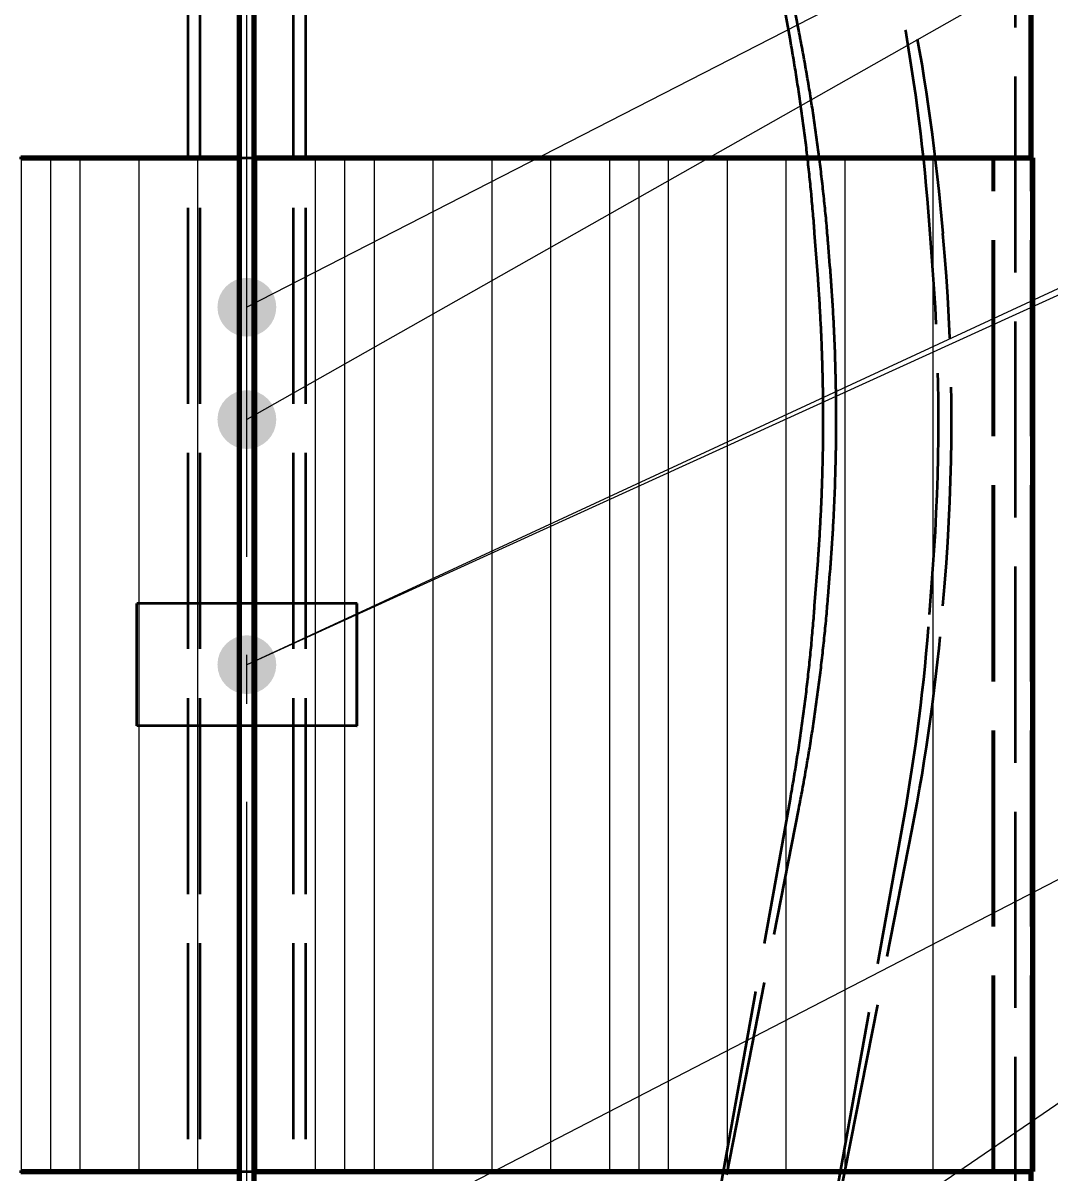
# Model space of a CAD drawing. Header units: millimetres. Extents: x 0 to 2382, y 0 to 420.
# Drawn here: x 158.43 to 179.38, y 243.63 to 267.09 of the extents above; entities that cross this region are included whole.
import ezdxf

# ---------------------------------------------------------------- set-up
doc = ezdxf.new("R2010")
doc.units = ezdxf.units.MM
doc.linetypes.add('IRAM-E-TRAZOS', pattern=[5, 4, -1])
doc.linetypes.add('IRAM-F-TRAZO-PUNTO', pattern=[20, 15, -2, 1, -2])
for name, color, linetype, lineweight in [('01-VISIBLE', 7, 'CONTINUOUS', 70), ('02-OCULTA', 4, 'IRAM-E-TRAZOS', 35), ('03-EJE', 1, 'IRAM-F-TRAZO-PUNTO', 18), ('04-COTA', 3, 'CONTINUOUS', 18), ('05-RAYADO', 8, 'CONTINUOUS', 18), ('08-FINA', 5, 'CONTINUOUS', 18)]:
    doc.layers.add(name, color=color, linetype=linetype, lineweight=lineweight)
doc.styles.add('ISO3098', font='isocpeur.ttf')
doc.dimstyles.new('FLAMA-IRAM', dxfattribs={"dimtxt": 3.5, "dimasz": 3.5, "dimexe": 2, "dimexo": 1.5, "dimgap": 1, "dimtad": 1, "dimdec": 1, "dimtxsty": 'ISO3098', "dimblk": 'IRAM_FLECHA', "dimblk1": 'IRAM_FLECHA', "dimblk2": 'IRAM_FLECHA', "dimcen": 2.5, "dimclrd": 256, "dimclre": 256, "dimclrt": 256, "dimazin": 3, "dimtfac": 1, "dimtmove": 0, "dimatfit": 3, "dimlwd": 18, "dimlwe": 18})

# ---------------------------------------------------------------- blocks, each defined once
blk = doc.blocks.new('IRAM_FLECHA')
blk.add_solid([(0, 0), (-1, 0.125), (-1, -0.125)])

msp = doc.modelspace()

# ---------------------------------------------------------------- hatches: boundary and pattern name
at = {"layer": '05-RAYADO'}
h = msp.add_hatch(dxfattribs=at)
h.set_pattern_fill('ANSI31', scale=0.94488, angle=45)
h.paths.add_polyline_path([(178.217, 243.66), (178.217, 264.34), (147.783, 264.34), (147.783, 243.66)])
h = msp.add_hatch(dxfattribs=at)
h.set_pattern_fill('ANSI31', scale=0.377953, angle=45)
h.paths.add_polyline_path([(175.944, 243.66), (175.944, 264.34), (150.056, 264.34), (150.056, 243.66)])
at = {"layer": '08-FINA'}
h = msp.add_hatch(color=7, dxfattribs=at)
h.dxf.hatch_style = 1
edge = h.paths.add_edge_path()
edge.add_arc((163, 261.293), 0.6, 0, 360)
h = msp.add_hatch(color=7, dxfattribs=at)
h.dxf.hatch_style = 1
edge = h.paths.add_edge_path()
edge.add_arc((163, 259), 0.6, 0, 360)
h = msp.add_hatch(color=7, dxfattribs=at)
h.dxf.hatch_style = 1
edge = h.paths.add_edge_path()
edge.add_arc((163, 254), 0.6, 0, 360)
h = msp.add_hatch(color=7, dxfattribs=at)
h.dxf.hatch_style = 1
edge = h.paths.add_edge_path()
edge.add_arc((163, 254), 0.6, 0, 360)

# ---------------------------------------------------------------- linework, layer by layer
at = {"layer": '01-VISIBLE'}
for p, q in [((179, 264.34), (179, 291)), ((162.85, 232.587), (162.85, 290.9)), ((163.15, 232.587), (163.15, 290.9)), ((179.03, 243.66), (179.03, 264.34)), ((179, 232.587), (179, 243.66))]:
    msp.add_line(p, q, dxfattribs=at)
for points in [[(158.392, 264.34), (158.442, 264.34), (158.492, 264.34), (158.542, 264.34), (158.592, 264.34), (158.642, 264.34), (158.692, 264.34), (158.742, 264.34), (158.792, 264.34), (158.842, 264.34), (158.893, 264.34), (158.943, 264.34), (158.993, 264.34), (159.043, 264.34), (159.093, 264.34), (159.143, 264.34), (159.193, 264.34), (159.243, 264.34), (159.293, 264.34), (159.343, 264.34), (159.393, 264.34), (159.444, 264.34), (159.494, 264.34), (159.544, 264.34), (159.594, 264.34), (159.644, 264.34), (159.694, 264.34), (159.744, 264.34), (159.794, 264.34), (159.844, 264.34), (159.894, 264.34), (159.945, 264.34), (159.995, 264.34), (160.045, 264.34), (160.095, 264.34), (160.145, 264.34), (160.195, 264.34), (160.245, 264.34), (160.295, 264.34), (160.345, 264.34), (160.395, 264.34), (160.445, 264.34), (160.496, 264.34), (160.546, 264.34), (160.596, 264.34), (160.646, 264.34), (160.696, 264.34), (160.746, 264.34), (160.796, 264.34), (160.846, 264.34), (160.896, 264.34), (160.946, 264.34), (160.996, 264.34), (161.047, 264.34), (161.097, 264.34), (161.147, 264.34), (161.197, 264.34), (161.247, 264.34), (161.297, 264.34), (161.347, 264.34), (161.397, 264.34), (161.447, 264.34), (161.497, 264.34), (161.548, 264.34), (161.598, 264.34), (161.648, 264.34), (161.698, 264.34), (161.748, 264.34), (161.798, 264.34), (161.848, 264.34), (161.898, 264.34), (161.948, 264.34), (161.998, 264.34), (162.048, 264.34), (162.099, 264.34), (162.149, 264.34), (162.199, 264.34), (162.249, 264.34), (162.299, 264.34), (162.349, 264.34), (162.399, 264.34), (162.449, 264.34), (162.499, 264.34), (162.549, 264.34), (162.6, 264.34), (162.65, 264.34), (162.7, 264.34), (162.75, 264.34), (162.8, 264.34), (162.85, 264.34)], [(163.15, 264.34), (163.2, 264.34), (163.25, 264.34), (163.3, 264.34), (163.35, 264.34), (163.4, 264.34), (163.451, 264.34), (163.501, 264.34), (163.551, 264.34), (163.601, 264.34), (163.651, 264.34), (163.701, 264.34), (163.751, 264.34), (163.801, 264.34), (163.851, 264.34), (163.901, 264.34), (163.952, 264.34), (164.002, 264.34), (164.052, 264.34), (164.102, 264.34), (164.152, 264.34), (164.202, 264.34), (164.252, 264.34), (164.302, 264.34), (164.352, 264.34), (164.402, 264.34), (164.452, 264.34), (164.503, 264.34), (164.553, 264.34), (164.603, 264.34), (164.653, 264.34), (164.703, 264.34), (164.753, 264.34), (164.803, 264.34), (164.853, 264.34), (164.903, 264.34), (164.953, 264.34), (165.004, 264.34), (165.054, 264.34), (165.104, 264.34), (165.154, 264.34), (165.204, 264.34), (165.254, 264.34), (165.304, 264.34), (165.354, 264.34), (165.404, 264.34), (165.454, 264.34), (165.504, 264.34), (165.555, 264.34), (165.605, 264.34), (165.655, 264.34), (165.705, 264.34), (165.755, 264.34), (165.805, 264.34), (165.855, 264.34), (165.905, 264.34), (165.955, 264.34), (166.005, 264.34), (166.055, 264.34), (166.106, 264.34), (166.156, 264.34), (166.206, 264.34), (166.256, 264.34), (166.306, 264.34), (166.356, 264.34), (166.406, 264.34), (166.456, 264.34), (166.506, 264.34), (166.556, 264.34), (166.607, 264.34), (166.657, 264.34), (166.707, 264.34), (166.757, 264.34), (166.807, 264.34), (166.857, 264.34), (166.907, 264.34), (166.957, 264.34), (167.007, 264.34), (167.057, 264.34), (167.107, 264.34), (167.158, 264.34), (167.208, 264.34), (167.258, 264.34), (167.308, 264.34), (167.358, 264.34), (167.408, 264.34), (167.458, 264.34), (167.508, 264.34), (167.558, 264.34), (167.608, 264.34), (167.659, 264.34), (167.709, 264.34), (167.759, 264.34), (167.809, 264.34), (167.859, 264.34), (167.909, 264.34), (167.959, 264.34), (168.009, 264.34), (168.059, 264.34), (168.109, 264.34), (168.159, 264.34), (168.21, 264.34), (168.26, 264.34), (168.31, 264.34), (168.36, 264.34), (168.41, 264.34), (168.46, 264.34), (168.51, 264.34), (168.56, 264.34), (168.61, 264.34), (168.66, 264.34), (168.711, 264.34), (168.761, 264.34), (168.811, 264.34), (168.861, 264.34), (168.911, 264.34), (168.961, 264.34), (169.011, 264.34), (169.061, 264.34), (169.111, 264.34), (169.161, 264.34), (169.211, 264.34), (169.262, 264.34), (169.312, 264.34), (169.362, 264.34), (169.412, 264.34), (169.462, 264.34), (169.512, 264.34), (169.562, 264.34), (169.612, 264.34), (169.662, 264.34), (169.712, 264.34), (169.762, 264.34), (169.813, 264.34), (169.863, 264.34), (169.913, 264.34), (169.963, 264.34), (170.013, 264.34), (170.063, 264.34), (170.113, 264.34), (170.163, 264.34), (170.213, 264.34), (170.263, 264.34), (170.314, 264.34), (170.364, 264.34), (170.414, 264.34), (170.464, 264.34), (170.514, 264.34), (170.564, 264.34), (170.614, 264.34), (170.664, 264.34), (170.714, 264.34), (170.764, 264.34), (170.814, 264.34), (170.865, 264.34), (170.915, 264.34), (170.965, 264.34), (171.015, 264.34), (171.065, 264.34), (171.115, 264.34), (171.165, 264.34), (171.215, 264.34), (171.265, 264.34), (171.315, 264.34), (171.366, 264.34), (171.416, 264.34), (171.466, 264.34), (171.516, 264.34), (171.566, 264.34), (171.616, 264.34), (171.666, 264.34), (171.716, 264.34), (171.766, 264.34), (171.816, 264.34), (171.866, 264.34), (171.917, 264.34), (171.967, 264.34), (172.017, 264.34), (172.067, 264.34), (172.117, 264.34), (172.167, 264.34), (172.217, 264.34), (172.267, 264.34), (172.317, 264.34), (172.367, 264.34), (172.418, 264.34), (172.468, 264.34), (172.518, 264.34), (172.568, 264.34), (172.618, 264.34), (172.668, 264.34), (172.718, 264.34), (172.768, 264.34), (172.818, 264.34), (172.868, 264.34), (172.918, 264.34), (172.969, 264.34), (173.019, 264.34), (173.069, 264.34), (173.119, 264.34), (173.169, 264.34), (173.219, 264.34), (173.269, 264.34), (173.319, 264.34), (173.369, 264.34), (173.419, 264.34), (173.469, 264.34), (173.52, 264.34), (173.57, 264.34), (173.62, 264.34), (173.67, 264.34), (173.72, 264.34), (173.77, 264.34), (173.82, 264.34), (173.87, 264.34), (173.92, 264.34), (173.97, 264.34), (174.021, 264.34), (174.071, 264.34), (174.121, 264.34), (174.171, 264.34), (174.221, 264.34), (174.271, 264.34), (174.321, 264.34), (174.371, 264.34), (174.421, 264.34), (174.471, 264.34), (174.521, 264.34), (174.572, 264.34), (174.622, 264.34), (174.672, 264.34), (174.722, 264.34), (174.772, 264.34), (174.822, 264.34), (174.872, 264.34), (174.922, 264.34), (174.972, 264.34), (175.022, 264.34), (175.073, 264.34), (175.123, 264.34), (175.173, 264.34), (175.223, 264.34), (175.273, 264.34), (175.323, 264.34), (175.373, 264.34), (175.423, 264.34), (175.473, 264.34), (175.523, 264.34), (175.573, 264.34), (175.624, 264.34), (175.674, 264.34), (175.724, 264.34), (175.774, 264.34), (175.824, 264.34), (175.874, 264.34), (175.924, 264.34), (175.974, 264.34), (176.024, 264.34), (176.074, 264.34), (176.125, 264.34), (176.175, 264.34), (176.225, 264.34), (176.275, 264.34), (176.325, 264.34), (176.375, 264.34), (176.425, 264.34), (176.475, 264.34), (176.525, 264.34), (176.575, 264.34), (176.625, 264.34), (176.676, 264.34), (176.726, 264.34), (176.776, 264.34), (176.826, 264.34), (176.876, 264.34), (176.926, 264.34), (176.976, 264.34), (177.026, 264.34), (177.076, 264.34), (177.126, 264.34), (177.176, 264.34), (177.227, 264.34), (177.277, 264.34), (177.327, 264.34), (177.377, 264.34), (177.427, 264.34), (177.477, 264.34), (177.527, 264.34), (177.577, 264.34), (177.627, 264.34), (177.677, 264.34), (177.728, 264.34), (177.778, 264.34), (177.828, 264.34), (177.878, 264.34), (177.928, 264.34), (177.978, 264.34), (178.028, 264.34), (178.078, 264.34), (178.128, 264.34), (178.178, 264.34), (178.228, 264.34), (178.279, 264.34), (178.329, 264.34), (178.379, 264.34), (178.429, 264.34), (178.479, 264.34), (178.529, 264.34), (178.579, 264.34), (178.629, 264.34), (178.679, 264.34), (178.729, 264.34), (178.78, 264.34), (178.83, 264.34), (178.88, 264.34), (178.93, 264.34), (178.98, 264.34), (179.03, 264.34)], [(158.392, 243.66), (158.442, 243.66), (158.492, 243.66), (158.542, 243.66), (158.592, 243.66), (158.642, 243.66), (158.692, 243.66), (158.742, 243.66), (158.792, 243.66), (158.842, 243.66), (158.893, 243.66), (158.943, 243.66), (158.993, 243.66), (159.043, 243.66), (159.093, 243.66), (159.143, 243.66), (159.193, 243.66), (159.243, 243.66), (159.293, 243.66), (159.343, 243.66), (159.393, 243.66), (159.444, 243.66), (159.494, 243.66), (159.544, 243.66), (159.594, 243.66), (159.644, 243.66), (159.694, 243.66), (159.744, 243.66), (159.794, 243.66), (159.844, 243.66), (159.894, 243.66), (159.945, 243.66), (159.995, 243.66), (160.045, 243.66), (160.095, 243.66), (160.145, 243.66), (160.195, 243.66), (160.245, 243.66), (160.295, 243.66), (160.345, 243.66), (160.395, 243.66), (160.445, 243.66), (160.496, 243.66), (160.546, 243.66), (160.596, 243.66), (160.646, 243.66), (160.696, 243.66), (160.746, 243.66), (160.796, 243.66), (160.846, 243.66), (160.896, 243.66), (160.946, 243.66), (160.996, 243.66), (161.047, 243.66), (161.097, 243.66), (161.147, 243.66), (161.197, 243.66), (161.247, 243.66), (161.297, 243.66), (161.347, 243.66), (161.397, 243.66), (161.447, 243.66), (161.497, 243.66), (161.548, 243.66), (161.598, 243.66), (161.648, 243.66), (161.698, 243.66), (161.748, 243.66), (161.798, 243.66), (161.848, 243.66), (161.898, 243.66), (161.948, 243.66), (161.998, 243.66), (162.048, 243.66), (162.099, 243.66), (162.149, 243.66), (162.199, 243.66), (162.249, 243.66), (162.299, 243.66), (162.349, 243.66), (162.399, 243.66), (162.449, 243.66), (162.499, 243.66), (162.549, 243.66), (162.6, 243.66), (162.65, 243.66), (162.7, 243.66), (162.75, 243.66), (162.8, 243.66), (162.85, 243.66)], [(163.15, 243.66), (163.2, 243.66), (163.25, 243.66), (163.3, 243.66), (163.35, 243.66), (163.4, 243.66), (163.451, 243.66), (163.501, 243.66), (163.551, 243.66), (163.601, 243.66), (163.651, 243.66), (163.701, 243.66), (163.751, 243.66), (163.801, 243.66), (163.851, 243.66), (163.901, 243.66), (163.952, 243.66), (164.002, 243.66), (164.052, 243.66), (164.102, 243.66), (164.152, 243.66), (164.202, 243.66), (164.252, 243.66), (164.302, 243.66), (164.352, 243.66), (164.402, 243.66), (164.452, 243.66), (164.503, 243.66), (164.553, 243.66), (164.603, 243.66), (164.653, 243.66), (164.703, 243.66), (164.753, 243.66), (164.803, 243.66), (164.853, 243.66), (164.903, 243.66), (164.953, 243.66), (165.004, 243.66), (165.054, 243.66), (165.104, 243.66), (165.154, 243.66), (165.204, 243.66), (165.254, 243.66), (165.304, 243.66), (165.354, 243.66), (165.404, 243.66), (165.454, 243.66), (165.504, 243.66), (165.555, 243.66), (165.605, 243.66), (165.655, 243.66), (165.705, 243.66), (165.755, 243.66), (165.805, 243.66), (165.855, 243.66), (165.905, 243.66), (165.955, 243.66), (166.005, 243.66), (166.055, 243.66), (166.106, 243.66), (166.156, 243.66), (166.206, 243.66), (166.256, 243.66), (166.306, 243.66), (166.356, 243.66), (166.406, 243.66), (166.456, 243.66), (166.506, 243.66), (166.556, 243.66), (166.607, 243.66), (166.657, 243.66), (166.707, 243.66), (166.757, 243.66), (166.807, 243.66), (166.857, 243.66), (166.907, 243.66), (166.957, 243.66), (167.007, 243.66), (167.057, 243.66), (167.107, 243.66), (167.158, 243.66), (167.208, 243.66), (167.258, 243.66), (167.308, 243.66), (167.358, 243.66), (167.408, 243.66), (167.458, 243.66), (167.508, 243.66), (167.558, 243.66), (167.608, 243.66), (167.659, 243.66), (167.709, 243.66), (167.759, 243.66), (167.809, 243.66), (167.859, 243.66), (167.909, 243.66), (167.959, 243.66), (168.009, 243.66), (168.059, 243.66), (168.109, 243.66), (168.159, 243.66), (168.21, 243.66), (168.26, 243.66), (168.31, 243.66), (168.36, 243.66), (168.41, 243.66), (168.46, 243.66), (168.51, 243.66), (168.56, 243.66), (168.61, 243.66), (168.66, 243.66), (168.711, 243.66), (168.761, 243.66), (168.811, 243.66), (168.861, 243.66), (168.911, 243.66), (168.961, 243.66), (169.011, 243.66), (169.061, 243.66), (169.111, 243.66), (169.161, 243.66), (169.211, 243.66), (169.262, 243.66), (169.312, 243.66), (169.362, 243.66), (169.412, 243.66), (169.462, 243.66), (169.512, 243.66), (169.562, 243.66), (169.612, 243.66), (169.662, 243.66), (169.712, 243.66), (169.762, 243.66), (169.813, 243.66), (169.863, 243.66), (169.913, 243.66), (169.963, 243.66), (170.013, 243.66), (170.063, 243.66), (170.113, 243.66), (170.163, 243.66), (170.213, 243.66), (170.263, 243.66), (170.314, 243.66), (170.364, 243.66), (170.414, 243.66), (170.464, 243.66), (170.514, 243.66), (170.564, 243.66), (170.614, 243.66), (170.664, 243.66), (170.714, 243.66), (170.764, 243.66), (170.814, 243.66), (170.865, 243.66), (170.915, 243.66), (170.965, 243.66), (171.015, 243.66), (171.065, 243.66), (171.115, 243.66), (171.165, 243.66), (171.215, 243.66), (171.265, 243.66), (171.315, 243.66), (171.366, 243.66), (171.416, 243.66), (171.466, 243.66), (171.516, 243.66), (171.566, 243.66), (171.616, 243.66), (171.666, 243.66), (171.716, 243.66), (171.766, 243.66), (171.816, 243.66), (171.866, 243.66), (171.917, 243.66), (171.967, 243.66), (172.017, 243.66), (172.067, 243.66), (172.117, 243.66), (172.167, 243.66), (172.217, 243.66), (172.267, 243.66), (172.317, 243.66), (172.367, 243.66), (172.418, 243.66), (172.468, 243.66), (172.518, 243.66), (172.568, 243.66), (172.618, 243.66), (172.668, 243.66), (172.718, 243.66), (172.768, 243.66), (172.818, 243.66), (172.868, 243.66), (172.918, 243.66), (172.969, 243.66), (173.019, 243.66), (173.069, 243.66), (173.119, 243.66), (173.169, 243.66), (173.219, 243.66), (173.269, 243.66), (173.319, 243.66), (173.369, 243.66), (173.419, 243.66), (173.469, 243.66), (173.52, 243.66), (173.57, 243.66), (173.62, 243.66), (173.67, 243.66), (173.72, 243.66), (173.77, 243.66), (173.82, 243.66), (173.87, 243.66), (173.92, 243.66), (173.97, 243.66), (174.021, 243.66), (174.071, 243.66), (174.121, 243.66), (174.171, 243.66), (174.221, 243.66), (174.271, 243.66), (174.321, 243.66), (174.371, 243.66), (174.421, 243.66), (174.471, 243.66), (174.521, 243.66), (174.572, 243.66), (174.622, 243.66), (174.672, 243.66), (174.722, 243.66), (174.772, 243.66), (174.822, 243.66), (174.872, 243.66), (174.922, 243.66), (174.972, 243.66), (175.022, 243.66), (175.073, 243.66), (175.123, 243.66), (175.173, 243.66), (175.223, 243.66), (175.273, 243.66), (175.323, 243.66), (175.373, 243.66), (175.423, 243.66), (175.473, 243.66), (175.523, 243.66), (175.573, 243.66), (175.624, 243.66), (175.674, 243.66), (175.724, 243.66), (175.774, 243.66), (175.824, 243.66), (175.874, 243.66), (175.924, 243.66), (175.974, 243.66), (176.024, 243.66), (176.074, 243.66), (176.125, 243.66), (176.175, 243.66), (176.225, 243.66), (176.275, 243.66), (176.325, 243.66), (176.375, 243.66), (176.425, 243.66), (176.475, 243.66), (176.525, 243.66), (176.575, 243.66), (176.625, 243.66), (176.676, 243.66), (176.726, 243.66), (176.776, 243.66), (176.826, 243.66), (176.876, 243.66), (176.926, 243.66), (176.976, 243.66), (177.026, 243.66), (177.076, 243.66), (177.126, 243.66), (177.176, 243.66), (177.227, 243.66), (177.277, 243.66), (177.327, 243.66), (177.377, 243.66), (177.427, 243.66), (177.477, 243.66), (177.527, 243.66), (177.577, 243.66), (177.627, 243.66), (177.677, 243.66), (177.728, 243.66), (177.778, 243.66), (177.828, 243.66), (177.878, 243.66), (177.928, 243.66), (177.978, 243.66), (178.028, 243.66), (178.078, 243.66), (178.128, 243.66), (178.178, 243.66), (178.228, 243.66), (178.279, 243.66), (178.329, 243.66), (178.379, 243.66), (178.429, 243.66), (178.479, 243.66), (178.529, 243.66), (178.579, 243.66), (178.629, 243.66), (178.679, 243.66), (178.729, 243.66), (178.78, 243.66), (178.83, 243.66), (178.88, 243.66), (178.93, 243.66), (178.98, 243.66), (179.03, 243.66)]]:
    msp.add_lwpolyline(points, dxfattribs=at)
at = {"layer": '02-OCULTA'}
for p, q in [((161.8, 219.32), (161.8, 303.267)), ((162.05, 219.32), (162.05, 303.267)), ((163.95, 219.32), (163.95, 303.267)), ((164.2, 219.32), (164.2, 303.267)), ((178.68, 227), (178.68, 291)), ((162.85, 227.1), (162.85, 290.9)), ((163.15, 227.1), (163.15, 290.9)), ((174.079, 266.777), (172.675, 274.608)), ((174.079, 266.777), (172.675, 274.608)), ((174.257, 266.938), (172.791, 274.409)), ((178.217, 264.34), (178.245, 264.34)), ((178.217, 243.66), (178.217, 264.34)), ((178.245, 243.66), (178.245, 264.34)), ((179, 243.66), (179, 264.34)), ((179, 243.66), (179, 264.34)), ((174.65, 261.875), (174.581, 262.802)), ((174.65, 261.875), (174.581, 262.802)), ((176.994, 262.049), (176.925, 262.976)), ((176.994, 262.049), (176.925, 262.976)), ((177.236, 262.337), (177.199, 262.796)), ((174.894, 262.147), (174.857, 262.605)), ((174.581, 255.198), (174.65, 256.125)), ((174.581, 255.198), (174.65, 256.125)), ((174.857, 255.395), (174.894, 255.853)), ((176.925, 255.024), (176.994, 255.951)), ((176.925, 255.024), (176.994, 255.951)), ((177.199, 255.204), (177.236, 255.663)), ((160.753, 252.75), (160.753, 255.25)), ((160.757, 255.25), (160.753, 255.25)), ((160.757, 252.75), (160.757, 255.25)), ((165.243, 255.25), (165.247, 255.25)), ((165.243, 252.75), (165.243, 255.25)), ((165.247, 252.75), (165.247, 255.25)), ((160.757, 252.75), (160.753, 252.75)), ((165.243, 252.75), (165.247, 252.75)), ((172.675, 243.392), (174.079, 251.223)), ((172.675, 243.392), (174.079, 251.223)), ((172.791, 243.591), (174.257, 251.062)), ((174.988, 242.977), (176.392, 250.808)), ((174.988, 242.977), (176.392, 250.808)), ((175.097, 243.138), (176.563, 250.609)), ((178.217, 243.66), (178.245, 243.66))]:
    msp.add_line(p, q, dxfattribs=at)
for points in [[(174.581, 262.802), (174.577, 262.852), (174.574, 262.902), (174.57, 262.952), (174.566, 263.002), (174.562, 263.052), (174.558, 263.101), (174.554, 263.151), (174.549, 263.201), (174.545, 263.251), (174.541, 263.301), (174.536, 263.351), (174.532, 263.401), (174.527, 263.451), (174.523, 263.501), (174.518, 263.551), (174.514, 263.601), (174.509, 263.651), (174.504, 263.7), (174.499, 263.75), (174.494, 263.8), (174.489, 263.85), (174.484, 263.9), (174.479, 263.95), (174.474, 264), (174.468, 264.049), (174.463, 264.099), (174.457, 264.149), (174.452, 264.199), (174.446, 264.249), (174.441, 264.298), (174.435, 264.348), (174.429, 264.398), (174.424, 264.448), (174.418, 264.498), (174.412, 264.547), (174.406, 264.597), (174.4, 264.647), (174.394, 264.697), (174.387, 264.746), (174.381, 264.796), (174.375, 264.846), (174.369, 264.895), (174.362, 264.945), (174.356, 264.995), (174.349, 265.044), (174.342, 265.094), (174.336, 265.144), (174.329, 265.193), (174.322, 265.243), (174.315, 265.293), (174.308, 265.342), (174.301, 265.392), (174.294, 265.442), (174.287, 265.491), (174.28, 265.541), (174.272, 265.59), (174.265, 265.64), (174.258, 265.689), (174.25, 265.739), (174.243, 265.789), (174.235, 265.838), (174.227, 265.888), (174.22, 265.937), (174.212, 265.987), (174.204, 266.036), (174.196, 266.086), (174.188, 266.135), (174.18, 266.185), (174.172, 266.234), (174.164, 266.283), (174.156, 266.333), (174.147, 266.382), (174.139, 266.432), (174.131, 266.481), (174.122, 266.53), (174.113, 266.58), (174.105, 266.629), (174.096, 266.679), (174.087, 266.728), (174.079, 266.777)], [(174.581, 262.802), (174.577, 262.852), (174.574, 262.902), (174.57, 262.952), (174.566, 263.002), (174.562, 263.052), (174.558, 263.101), (174.554, 263.151), (174.549, 263.201), (174.545, 263.251), (174.541, 263.301), (174.536, 263.351), (174.532, 263.401), (174.527, 263.451), (174.523, 263.501), (174.518, 263.551), (174.514, 263.601), (174.509, 263.651), (174.504, 263.7), (174.499, 263.75), (174.494, 263.8), (174.489, 263.85), (174.484, 263.9), (174.479, 263.95), (174.474, 264), (174.468, 264.049), (174.463, 264.099), (174.457, 264.149), (174.452, 264.199), (174.446, 264.249), (174.441, 264.298), (174.435, 264.348), (174.429, 264.398), (174.424, 264.448), (174.418, 264.498), (174.412, 264.547), (174.406, 264.597), (174.4, 264.647), (174.394, 264.697), (174.387, 264.746), (174.381, 264.796), (174.375, 264.846), (174.369, 264.895), (174.362, 264.945), (174.356, 264.995), (174.349, 265.044), (174.342, 265.094), (174.336, 265.144), (174.329, 265.193), (174.322, 265.243), (174.315, 265.293), (174.308, 265.342), (174.301, 265.392), (174.294, 265.442), (174.287, 265.491), (174.28, 265.541), (174.272, 265.59), (174.265, 265.64), (174.258, 265.689), (174.25, 265.739), (174.243, 265.789), (174.235, 265.838), (174.227, 265.888), (174.22, 265.937), (174.212, 265.987), (174.204, 266.036), (174.196, 266.086), (174.188, 266.135), (174.18, 266.185), (174.172, 266.234), (174.164, 266.283), (174.156, 266.333), (174.147, 266.382), (174.139, 266.432), (174.131, 266.481), (174.122, 266.53), (174.113, 266.58), (174.105, 266.629), (174.096, 266.679), (174.087, 266.728), (174.079, 266.777)], [(174.857, 262.605), (174.853, 262.656), (174.849, 262.706), (174.844, 262.756), (174.84, 262.806), (174.836, 262.856), (174.831, 262.906), (174.827, 262.956), (174.822, 263.006), (174.818, 263.056), (174.813, 263.107), (174.808, 263.157), (174.803, 263.207), (174.798, 263.257), (174.793, 263.307), (174.788, 263.357), (174.783, 263.407), (174.778, 263.457), (174.773, 263.507), (174.768, 263.557), (174.762, 263.607), (174.757, 263.657), (174.751, 263.707), (174.746, 263.757), (174.74, 263.807), (174.735, 263.857), (174.729, 263.907), (174.723, 263.957), (174.717, 264.007), (174.711, 264.057), (174.705, 264.107), (174.699, 264.157), (174.693, 264.207), (174.687, 264.257), (174.681, 264.306), (174.674, 264.356), (174.668, 264.406), (174.662, 264.456), (174.655, 264.506), (174.649, 264.556), (174.642, 264.606), (174.635, 264.656), (174.628, 264.705), (174.622, 264.755), (174.615, 264.805), (174.608, 264.855), (174.601, 264.905), (174.594, 264.955), (174.586, 265.004), (174.579, 265.054), (174.572, 265.104), (174.565, 265.154), (174.557, 265.203), (174.55, 265.253), (174.542, 265.303), (174.535, 265.353), (174.527, 265.402), (174.519, 265.452), (174.511, 265.502), (174.504, 265.551), (174.496, 265.601), (174.488, 265.651), (174.48, 265.7), (174.471, 265.75), (174.463, 265.8), (174.455, 265.849), (174.447, 265.899), (174.438, 265.949), (174.43, 265.998), (174.421, 266.048), (174.413, 266.097), (174.404, 266.147), (174.396, 266.196), (174.387, 266.246), (174.378, 266.295), (174.369, 266.345), (174.36, 266.394), (174.351, 266.444), (174.342, 266.493), (174.333, 266.543), (174.324, 266.592), (174.314, 266.642), (174.305, 266.691), (174.296, 266.741), (174.286, 266.79), (174.277, 266.839), (174.267, 266.889), (174.257, 266.938)], [(158.36, 264.34), (158.44, 264.34), (158.52, 264.34), (158.6, 264.34), (158.68, 264.34), (158.76, 264.34), (158.84, 264.34), (158.92, 264.34), (159, 264.34), (159.08, 264.34), (159.16, 264.34), (159.24, 264.34), (159.32, 264.34), (159.4, 264.34), (159.48, 264.34), (159.56, 264.34), (159.64, 264.34), (159.72, 264.34), (159.8, 264.34), (159.88, 264.34), (159.96, 264.34), (160.04, 264.34), (160.12, 264.34), (160.2, 264.34), (160.28, 264.34), (160.36, 264.34), (160.44, 264.34), (160.52, 264.34), (160.6, 264.34), (160.68, 264.34), (160.76, 264.34), (160.84, 264.34), (160.92, 264.34), (161, 264.34), (161.08, 264.34), (161.16, 264.34), (161.24, 264.34), (161.32, 264.34), (161.4, 264.34), (161.48, 264.34), (161.56, 264.34), (161.64, 264.34), (161.72, 264.34), (161.8, 264.34), (161.88, 264.34), (161.96, 264.34), (162.04, 264.34), (162.12, 264.34), (162.2, 264.34), (162.28, 264.34), (162.36, 264.34), (162.44, 264.34), (162.52, 264.34), (162.6, 264.34), (162.68, 264.34), (162.76, 264.34), (162.84, 264.34), (162.92, 264.34), (163, 264.34), (163.08, 264.34), (163.16, 264.34), (163.24, 264.34), (163.32, 264.34), (163.4, 264.34), (163.48, 264.34), (163.56, 264.34), (163.64, 264.34), (163.72, 264.34), (163.8, 264.34), (163.88, 264.34), (163.96, 264.34), (164.04, 264.34), (164.12, 264.34), (164.2, 264.34), (164.28, 264.34), (164.36, 264.34), (164.44, 264.34), (164.52, 264.34), (164.6, 264.34), (164.68, 264.34), (164.76, 264.34), (164.84, 264.34), (164.92, 264.34), (165, 264.34), (165.08, 264.34), (165.16, 264.34), (165.24, 264.34), (165.32, 264.34), (165.4, 264.34), (165.48, 264.34), (165.56, 264.34), (165.64, 264.34), (165.72, 264.34), (165.8, 264.34), (165.88, 264.34), (165.96, 264.34), (166.04, 264.34), (166.12, 264.34), (166.2, 264.34), (166.28, 264.34), (166.36, 264.34), (166.44, 264.34), (166.52, 264.34), (166.6, 264.34), (166.68, 264.34), (166.76, 264.34), (166.84, 264.34), (166.92, 264.34), (167, 264.34), (167.08, 264.34), (167.16, 264.34), (167.24, 264.34), (167.32, 264.34), (167.4, 264.34), (167.48, 264.34), (167.56, 264.34), (167.64, 264.34), (167.72, 264.34), (167.8, 264.34), (167.88, 264.34), (167.96, 264.34), (168.04, 264.34), (168.12, 264.34), (168.2, 264.34), (168.28, 264.34), (168.36, 264.34), (168.44, 264.34), (168.52, 264.34), (168.6, 264.34), (168.68, 264.34), (168.76, 264.34), (168.84, 264.34), (168.92, 264.34), (169, 264.34), (169.08, 264.34), (169.16, 264.34), (169.24, 264.34), (169.32, 264.34), (169.4, 264.34), (169.48, 264.34), (169.56, 264.34), (169.64, 264.34), (169.72, 264.34), (169.8, 264.34), (169.88, 264.34), (169.96, 264.34), (170.04, 264.34), (170.12, 264.34), (170.2, 264.34), (170.28, 264.34), (170.36, 264.34), (170.44, 264.34), (170.52, 264.34), (170.6, 264.34), (170.68, 264.34), (170.76, 264.34), (170.84, 264.34), (170.92, 264.34), (171, 264.34), (171.08, 264.34), (171.16, 264.34), (171.24, 264.34), (171.32, 264.34), (171.4, 264.34), (171.48, 264.34), (171.56, 264.34), (171.64, 264.34), (171.72, 264.34), (171.8, 264.34), (171.88, 264.34), (171.96, 264.34), (172.04, 264.34), (172.12, 264.34), (172.2, 264.34), (172.28, 264.34), (172.36, 264.34), (172.44, 264.34), (172.52, 264.34), (172.6, 264.34), (172.68, 264.34), (172.76, 264.34), (172.84, 264.34), (172.92, 264.34), (173, 264.34), (173.08, 264.34), (173.16, 264.34), (173.24, 264.34), (173.32, 264.34), (173.4, 264.34), (173.48, 264.34), (173.56, 264.34), (173.64, 264.34), (173.72, 264.34), (173.8, 264.34), (173.88, 264.34), (173.96, 264.34), (174.04, 264.34), (174.12, 264.34), (174.2, 264.34), (174.28, 264.34), (174.36, 264.34), (174.44, 264.34), (174.52, 264.34), (174.6, 264.34), (174.68, 264.34), (174.76, 264.34), (174.84, 264.34), (174.92, 264.34), (175, 264.34), (175.08, 264.34), (175.16, 264.34), (175.24, 264.34), (175.32, 264.34), (175.4, 264.34), (175.48, 264.34), (175.56, 264.34), (175.64, 264.34), (175.72, 264.34), (175.8, 264.34), (175.88, 264.34), (175.96, 264.34), (176.04, 264.34), (176.12, 264.34), (176.2, 264.34), (176.28, 264.34), (176.36, 264.34), (176.44, 264.34), (176.52, 264.34), (176.6, 264.34), (176.68, 264.34), (176.76, 264.34), (176.84, 264.34), (176.92, 264.34), (177, 264.34), (177.08, 264.34), (177.16, 264.34), (177.24, 264.34), (177.32, 264.34), (177.4, 264.34), (177.48, 264.34), (177.56, 264.34), (177.64, 264.34), (177.72, 264.34), (177.8, 264.34), (177.88, 264.34), (177.96, 264.34), (178.04, 264.34), (178.12, 264.34), (178.2, 264.34), (178.28, 264.34), (178.36, 264.34), (178.44, 264.34), (178.52, 264.34), (178.6, 264.34), (178.68, 264.34), (178.76, 264.34), (178.84, 264.34), (178.92, 264.34), (179, 264.34)], [(162.85, 264.34), (162.9, 264.34), (162.95, 264.34), (163, 264.34), (163.05, 264.34), (163.1, 264.34), (163.15, 264.34)], [(179, 264.34), (178.948, 264.34), (178.896, 264.34), (178.843, 264.34), (178.791, 264.34), (178.739, 264.34), (178.687, 264.34), (178.635, 264.34), (178.582, 264.34), (178.53, 264.34), (178.478, 264.34), (178.426, 264.34), (178.374, 264.34), (178.321, 264.34), (178.269, 264.34), (178.217, 264.34)], [(179.03, 264.34), (178.978, 264.34), (178.925, 264.34), (178.873, 264.34), (178.821, 264.34), (178.768, 264.34), (178.716, 264.34), (178.664, 264.34), (178.612, 264.34), (178.559, 264.34), (178.507, 264.34), (178.455, 264.34), (178.402, 264.34), (178.35, 264.34), (178.298, 264.34), (178.245, 264.34)], [(174.894, 255.853), (174.898, 255.903), (174.902, 255.953), (174.906, 256.003), (174.91, 256.053), (174.914, 256.102), (174.917, 256.152), (174.921, 256.202), (174.925, 256.252), (174.928, 256.302), (174.931, 256.352), (174.935, 256.402), (174.938, 256.452), (174.941, 256.501), (174.945, 256.551), (174.948, 256.601), (174.951, 256.651), (174.954, 256.701), (174.957, 256.751), (174.96, 256.801), (174.962, 256.851), (174.965, 256.901), (174.968, 256.951), (174.97, 257.001), (174.973, 257.051), (174.975, 257.101), (174.978, 257.151), (174.98, 257.2), (174.982, 257.25), (174.985, 257.3), (174.987, 257.35), (174.989, 257.4), (174.991, 257.45), (174.993, 257.5), (174.995, 257.55), (174.997, 257.6), (174.998, 257.65), (175, 257.7), (175.002, 257.75), (175.003, 257.8), (175.005, 257.85), (175.006, 257.9), (175.008, 257.95), (175.009, 258), (175.01, 258.05), (175.011, 258.1), (175.013, 258.15), (175.014, 258.2), (175.015, 258.25), (175.016, 258.3), (175.016, 258.35), (175.017, 258.4), (175.018, 258.45), (175.019, 258.5), (175.019, 258.55), (175.02, 258.6), (175.02, 258.65), (175.021, 258.7), (175.021, 258.75), (175.021, 258.8), (175.022, 258.85), (175.022, 258.9), (175.022, 258.95), (175.022, 259), (175.022, 259.05), (175.022, 259.1), (175.022, 259.15), (175.021, 259.2), (175.021, 259.25), (175.021, 259.3), (175.02, 259.35), (175.02, 259.4), (175.019, 259.45), (175.019, 259.5), (175.018, 259.55), (175.017, 259.6), (175.016, 259.65), (175.016, 259.7), (175.015, 259.75), (175.014, 259.8), (175.013, 259.85), (175.011, 259.9), (175.01, 259.95), (175.009, 260), (175.008, 260.05), (175.006, 260.1), (175.005, 260.15), (175.003, 260.2), (175.002, 260.25), (175, 260.3), (174.998, 260.35), (174.997, 260.4), (174.995, 260.45), (174.993, 260.5), (174.991, 260.55), (174.989, 260.6), (174.987, 260.65), (174.985, 260.7), (174.982, 260.75), (174.98, 260.8), (174.978, 260.849), (174.975, 260.899), (174.973, 260.949), (174.97, 260.999), (174.968, 261.049), (174.965, 261.099), (174.962, 261.149), (174.96, 261.199), (174.957, 261.249), (174.954, 261.299), (174.951, 261.349), (174.948, 261.399), (174.945, 261.449), (174.941, 261.499), (174.938, 261.548), (174.935, 261.598), (174.931, 261.648), (174.928, 261.698), (174.925, 261.748), (174.921, 261.798), (174.917, 261.848), (174.914, 261.898), (174.91, 261.947), (174.906, 261.997), (174.902, 262.047), (174.898, 262.097), (174.894, 262.147)], [(174.65, 256.125), (174.654, 256.175), (174.657, 256.225), (174.661, 256.275), (174.664, 256.325), (174.668, 256.375), (174.671, 256.425), (174.674, 256.475), (174.678, 256.525), (174.681, 256.575), (174.684, 256.624), (174.687, 256.674), (174.69, 256.724), (174.693, 256.774), (174.696, 256.824), (174.698, 256.874), (174.701, 256.924), (174.704, 256.974), (174.706, 257.024), (174.709, 257.074), (174.711, 257.124), (174.714, 257.174), (174.716, 257.224), (174.718, 257.274), (174.72, 257.324), (174.722, 257.374), (174.725, 257.424), (174.727, 257.474), (174.728, 257.524), (174.73, 257.574), (174.732, 257.624), (174.734, 257.674), (174.736, 257.724), (174.737, 257.774), (174.739, 257.824), (174.74, 257.874), (174.742, 257.924), (174.743, 257.974), (174.744, 258.024), (174.746, 258.074), (174.747, 258.124), (174.748, 258.174), (174.749, 258.224), (174.75, 258.274), (174.751, 258.324), (174.752, 258.375), (174.752, 258.425), (174.753, 258.475), (174.754, 258.525), (174.754, 258.575), (174.755, 258.625), (174.755, 258.675), (174.756, 258.725), (174.756, 258.775), (174.756, 258.825), (174.756, 258.875), (174.756, 258.925), (174.757, 258.975), (174.757, 259.025), (174.756, 259.075), (174.756, 259.125), (174.756, 259.175), (174.756, 259.225), (174.756, 259.275), (174.755, 259.325), (174.755, 259.375), (174.754, 259.425), (174.754, 259.475), (174.753, 259.525), (174.752, 259.575), (174.752, 259.625), (174.751, 259.676), (174.75, 259.726), (174.749, 259.776), (174.748, 259.826), (174.747, 259.876), (174.746, 259.926), (174.744, 259.976), (174.743, 260.026), (174.742, 260.076), (174.74, 260.126), (174.739, 260.176), (174.737, 260.226), (174.736, 260.276), (174.734, 260.326), (174.732, 260.376), (174.73, 260.426), (174.728, 260.476), (174.727, 260.526), (174.725, 260.576), (174.722, 260.626), (174.72, 260.676), (174.718, 260.726), (174.716, 260.776), (174.714, 260.826), (174.711, 260.876), (174.709, 260.926), (174.706, 260.976), (174.704, 261.026), (174.701, 261.076), (174.698, 261.126), (174.696, 261.176), (174.693, 261.226), (174.69, 261.276), (174.687, 261.326), (174.684, 261.376), (174.681, 261.425), (174.678, 261.475), (174.674, 261.525), (174.671, 261.575), (174.668, 261.625), (174.664, 261.675), (174.661, 261.725), (174.657, 261.775), (174.654, 261.825), (174.65, 261.875)], [(174.65, 256.125), (174.654, 256.175), (174.657, 256.225), (174.661, 256.275), (174.664, 256.325), (174.668, 256.375), (174.671, 256.425), (174.674, 256.475), (174.678, 256.525), (174.681, 256.575), (174.684, 256.624), (174.687, 256.674), (174.69, 256.724), (174.693, 256.774), (174.696, 256.824), (174.698, 256.874), (174.701, 256.924), (174.704, 256.974), (174.706, 257.024), (174.709, 257.074), (174.711, 257.124), (174.714, 257.174), (174.716, 257.224), (174.718, 257.274), (174.72, 257.324), (174.722, 257.374), (174.725, 257.424), (174.727, 257.474), (174.728, 257.524), (174.73, 257.574), (174.732, 257.624), (174.734, 257.674), (174.736, 257.724), (174.737, 257.774), (174.739, 257.824), (174.74, 257.874), (174.742, 257.924), (174.743, 257.974), (174.744, 258.024), (174.746, 258.074), (174.747, 258.124), (174.748, 258.174), (174.749, 258.224), (174.75, 258.274), (174.751, 258.324), (174.752, 258.375), (174.752, 258.425), (174.753, 258.475), (174.754, 258.525), (174.754, 258.575), (174.755, 258.625), (174.755, 258.675), (174.756, 258.725), (174.756, 258.775), (174.756, 258.825), (174.756, 258.875), (174.756, 258.925), (174.757, 258.975), (174.757, 259.025), (174.756, 259.075), (174.756, 259.125), (174.756, 259.175), (174.756, 259.225), (174.756, 259.275), (174.755, 259.325), (174.755, 259.375), (174.754, 259.425), (174.754, 259.475), (174.753, 259.525), (174.752, 259.575), (174.752, 259.625), (174.751, 259.676), (174.75, 259.726), (174.749, 259.776), (174.748, 259.826), (174.747, 259.876), (174.746, 259.926), (174.744, 259.976), (174.743, 260.026), (174.742, 260.076), (174.74, 260.126), (174.739, 260.176), (174.737, 260.226), (174.736, 260.276), (174.734, 260.326), (174.732, 260.376), (174.73, 260.426), (174.728, 260.476), (174.727, 260.526), (174.725, 260.576), (174.722, 260.626), (174.72, 260.676), (174.718, 260.726), (174.716, 260.776), (174.714, 260.826), (174.711, 260.876), (174.709, 260.926), (174.706, 260.976), (174.704, 261.026), (174.701, 261.076), (174.698, 261.126), (174.696, 261.176), (174.693, 261.226), (174.69, 261.276), (174.687, 261.326), (174.684, 261.376), (174.681, 261.425), (174.678, 261.475), (174.674, 261.525), (174.671, 261.575), (174.668, 261.625), (174.664, 261.675), (174.661, 261.725), (174.657, 261.775), (174.654, 261.825), (174.65, 261.875)], [(174.257, 251.062), (174.267, 251.111), (174.277, 251.161), (174.286, 251.21), (174.296, 251.259), (174.305, 251.309), (174.314, 251.358), (174.324, 251.408), (174.333, 251.457), (174.342, 251.507), (174.351, 251.556), (174.36, 251.606), (174.369, 251.655), (174.378, 251.705), (174.387, 251.754), (174.396, 251.804), (174.404, 251.853), (174.413, 251.903), (174.421, 251.952), (174.43, 252.002), (174.438, 252.051), (174.447, 252.101), (174.455, 252.151), (174.463, 252.2), (174.471, 252.25), (174.48, 252.3), (174.488, 252.349), (174.496, 252.399), (174.504, 252.449), (174.511, 252.498), (174.519, 252.548), (174.527, 252.598), (174.535, 252.647), (174.542, 252.697), (174.55, 252.747), (174.557, 252.797), (174.565, 252.846), (174.572, 252.896), (174.579, 252.946), (174.586, 252.996), (174.594, 253.045), (174.601, 253.095), (174.608, 253.145), (174.615, 253.195), (174.622, 253.245), (174.628, 253.295), (174.635, 253.344), (174.642, 253.394), (174.649, 253.444), (174.655, 253.494), (174.662, 253.544), (174.668, 253.594), (174.674, 253.644), (174.681, 253.694), (174.687, 253.743), (174.693, 253.793), (174.699, 253.843), (174.705, 253.893), (174.711, 253.943), (174.717, 253.993), (174.723, 254.043), (174.729, 254.093), (174.735, 254.143), (174.74, 254.193), (174.746, 254.243), (174.751, 254.293), (174.757, 254.343), (174.762, 254.393), (174.768, 254.443), (174.773, 254.493), (174.778, 254.543), (174.783, 254.593), (174.788, 254.643), (174.793, 254.693), (174.798, 254.743), (174.803, 254.793), (174.808, 254.843), (174.813, 254.893), (174.818, 254.944), (174.822, 254.994), (174.827, 255.044), (174.831, 255.094), (174.836, 255.144), (174.84, 255.194), (174.844, 255.244), (174.849, 255.294), (174.853, 255.344), (174.857, 255.395)], [(165.247, 255.25), (165.196, 255.25), (165.146, 255.25), (165.095, 255.25), (165.045, 255.25), (164.994, 255.25), (164.944, 255.25), (164.893, 255.25), (164.843, 255.25), (164.792, 255.25), (164.742, 255.25), (164.691, 255.25), (164.641, 255.25), (164.59, 255.25), (164.54, 255.25), (164.489, 255.25), (164.439, 255.25), (164.388, 255.25), (164.338, 255.25), (164.287, 255.25), (164.237, 255.25), (164.187, 255.25), (164.136, 255.25), (164.086, 255.25), (164.035, 255.25), (163.985, 255.25), (163.934, 255.25), (163.884, 255.25), (163.833, 255.25), (163.783, 255.25), (163.732, 255.25), (163.682, 255.25), (163.631, 255.25), (163.581, 255.25), (163.53, 255.25), (163.48, 255.25), (163.429, 255.25), (163.379, 255.25), (163.328, 255.25), (163.278, 255.25), (163.227, 255.25), (163.177, 255.25), (163.126, 255.25), (163.076, 255.25), (163.025, 255.25), (162.975, 255.25), (162.924, 255.25), (162.874, 255.25), (162.823, 255.25), (162.773, 255.25), (162.722, 255.25), (162.672, 255.25), (162.621, 255.25), (162.571, 255.25), (162.52, 255.25), (162.47, 255.25), (162.419, 255.25), (162.369, 255.25), (162.318, 255.25), (162.268, 255.25), (162.217, 255.25), (162.167, 255.25), (162.116, 255.25), (162.066, 255.25), (162.015, 255.25), (161.965, 255.25), (161.914, 255.25), (161.864, 255.25), (161.813, 255.25), (161.763, 255.25), (161.713, 255.25), (161.662, 255.25), (161.612, 255.25), (161.561, 255.25), (161.511, 255.25), (161.46, 255.25), (161.41, 255.25), (161.359, 255.25), (161.309, 255.25), (161.258, 255.25), (161.208, 255.25), (161.157, 255.25), (161.107, 255.25), (161.056, 255.25), (161.006, 255.25), (160.955, 255.25), (160.905, 255.25), (160.854, 255.25), (160.804, 255.25), (160.753, 255.25)], [(165.243, 255.25), (165.192, 255.25), (165.142, 255.25), (165.091, 255.25), (165.041, 255.25), (164.991, 255.25), (164.94, 255.25), (164.89, 255.25), (164.839, 255.25), (164.789, 255.25), (164.739, 255.25), (164.688, 255.25), (164.638, 255.25), (164.587, 255.25), (164.537, 255.25), (164.487, 255.25), (164.436, 255.25), (164.386, 255.25), (164.335, 255.25), (164.285, 255.25), (164.235, 255.25), (164.184, 255.25), (164.134, 255.25), (164.083, 255.25), (164.033, 255.25), (163.983, 255.25), (163.932, 255.25), (163.882, 255.25), (163.832, 255.25), (163.781, 255.25), (163.731, 255.25), (163.68, 255.25), (163.63, 255.25), (163.58, 255.25), (163.529, 255.25), (163.479, 255.25), (163.428, 255.25), (163.378, 255.25), (163.328, 255.25), (163.277, 255.25), (163.227, 255.25), (163.176, 255.25), (163.126, 255.25), (163.076, 255.25), (163.025, 255.25), (162.975, 255.25), (162.924, 255.25), (162.874, 255.25), (162.824, 255.25), (162.773, 255.25), (162.723, 255.25), (162.672, 255.25), (162.622, 255.25), (162.572, 255.25), (162.521, 255.25), (162.471, 255.25), (162.42, 255.25), (162.37, 255.25), (162.32, 255.25), (162.269, 255.25), (162.219, 255.25), (162.168, 255.25), (162.118, 255.25), (162.068, 255.25), (162.017, 255.25), (161.967, 255.25), (161.917, 255.25), (161.866, 255.25), (161.816, 255.25), (161.765, 255.25), (161.715, 255.25), (161.665, 255.25), (161.614, 255.25), (161.564, 255.25), (161.513, 255.25), (161.463, 255.25), (161.413, 255.25), (161.362, 255.25), (161.312, 255.25), (161.261, 255.25), (161.211, 255.25), (161.161, 255.25), (161.11, 255.25), (161.06, 255.25), (161.009, 255.25), (160.959, 255.25), (160.909, 255.25), (160.858, 255.25), (160.808, 255.25), (160.757, 255.25)], [(174.079, 251.223), (174.087, 251.272), (174.096, 251.321), (174.105, 251.371), (174.113, 251.42), (174.122, 251.47), (174.131, 251.519), (174.139, 251.568), (174.147, 251.618), (174.156, 251.667), (174.164, 251.717), (174.172, 251.766), (174.18, 251.815), (174.188, 251.865), (174.196, 251.914), (174.204, 251.964), (174.212, 252.013), (174.22, 252.063), (174.227, 252.112), (174.235, 252.162), (174.243, 252.211), (174.25, 252.261), (174.258, 252.311), (174.265, 252.36), (174.272, 252.41), (174.28, 252.459), (174.287, 252.509), (174.294, 252.558), (174.301, 252.608), (174.308, 252.658), (174.315, 252.707), (174.322, 252.757), (174.329, 252.807), (174.336, 252.856), (174.342, 252.906), (174.349, 252.956), (174.356, 253.005), (174.362, 253.055), (174.369, 253.105), (174.375, 253.154), (174.381, 253.204), (174.387, 253.254), (174.394, 253.303), (174.4, 253.353), (174.406, 253.403), (174.412, 253.453), (174.418, 253.502), (174.424, 253.552), (174.429, 253.602), (174.435, 253.652), (174.441, 253.702), (174.446, 253.751), (174.452, 253.801), (174.457, 253.851), (174.463, 253.901), (174.468, 253.951), (174.474, 254), (174.479, 254.05), (174.484, 254.1), (174.489, 254.15), (174.494, 254.2), (174.499, 254.25), (174.504, 254.3), (174.509, 254.349), (174.514, 254.399), (174.518, 254.449), (174.523, 254.499), (174.527, 254.549), (174.532, 254.599), (174.536, 254.649), (174.541, 254.699), (174.545, 254.749), (174.549, 254.799), (174.554, 254.849), (174.558, 254.899), (174.562, 254.948), (174.566, 254.998), (174.57, 255.048), (174.574, 255.098), (174.577, 255.148), (174.581, 255.198)], [(174.079, 251.223), (174.087, 251.272), (174.096, 251.321), (174.105, 251.371), (174.113, 251.42), (174.122, 251.47), (174.131, 251.519), (174.139, 251.568), (174.147, 251.618), (174.156, 251.667), (174.164, 251.717), (174.172, 251.766), (174.18, 251.815), (174.188, 251.865), (174.196, 251.914), (174.204, 251.964), (174.212, 252.013), (174.22, 252.063), (174.227, 252.112), (174.235, 252.162), (174.243, 252.211), (174.25, 252.261), (174.258, 252.311), (174.265, 252.36), (174.272, 252.41), (174.28, 252.459), (174.287, 252.509), (174.294, 252.558), (174.301, 252.608), (174.308, 252.658), (174.315, 252.707), (174.322, 252.757), (174.329, 252.807), (174.336, 252.856), (174.342, 252.906), (174.349, 252.956), (174.356, 253.005), (174.362, 253.055), (174.369, 253.105), (174.375, 253.154), (174.381, 253.204), (174.387, 253.254), (174.394, 253.303), (174.4, 253.353), (174.406, 253.403), (174.412, 253.453), (174.418, 253.502), (174.424, 253.552), (174.429, 253.602), (174.435, 253.652), (174.441, 253.702), (174.446, 253.751), (174.452, 253.801), (174.457, 253.851), (174.463, 253.901), (174.468, 253.951), (174.474, 254), (174.479, 254.05), (174.484, 254.1), (174.489, 254.15), (174.494, 254.2), (174.499, 254.25), (174.504, 254.3), (174.509, 254.349), (174.514, 254.399), (174.518, 254.449), (174.523, 254.499), (174.527, 254.549), (174.532, 254.599), (174.536, 254.649), (174.541, 254.699), (174.545, 254.749), (174.549, 254.799), (174.554, 254.849), (174.558, 254.899), (174.562, 254.948), (174.566, 254.998), (174.57, 255.048), (174.574, 255.098), (174.577, 255.148), (174.581, 255.198)], [(165.247, 252.75), (165.196, 252.75), (165.146, 252.75), (165.095, 252.75), (165.045, 252.75), (164.994, 252.75), (164.944, 252.75), (164.893, 252.75), (164.843, 252.75), (164.792, 252.75), (164.742, 252.75), (164.691, 252.75), (164.641, 252.75), (164.59, 252.75), (164.54, 252.75), (164.489, 252.75), (164.439, 252.75), (164.388, 252.75), (164.338, 252.75), (164.287, 252.75), (164.237, 252.75), (164.187, 252.75), (164.136, 252.75), (164.086, 252.75), (164.035, 252.75), (163.985, 252.75), (163.934, 252.75), (163.884, 252.75), (163.833, 252.75), (163.783, 252.75), (163.732, 252.75), (163.682, 252.75), (163.631, 252.75), (163.581, 252.75), (163.53, 252.75), (163.48, 252.75), (163.429, 252.75), (163.379, 252.75), (163.328, 252.75), (163.278, 252.75), (163.227, 252.75), (163.177, 252.75), (163.126, 252.75), (163.076, 252.75), (163.025, 252.75), (162.975, 252.75), (162.924, 252.75), (162.874, 252.75), (162.823, 252.75), (162.773, 252.75), (162.722, 252.75), (162.672, 252.75), (162.621, 252.75), (162.571, 252.75), (162.52, 252.75), (162.47, 252.75), (162.419, 252.75), (162.369, 252.75), (162.318, 252.75), (162.268, 252.75), (162.217, 252.75), (162.167, 252.75), (162.116, 252.75), (162.066, 252.75), (162.015, 252.75), (161.965, 252.75), (161.914, 252.75), (161.864, 252.75), (161.813, 252.75), (161.763, 252.75), (161.713, 252.75), (161.662, 252.75), (161.612, 252.75), (161.561, 252.75), (161.511, 252.75), (161.46, 252.75), (161.41, 252.75), (161.359, 252.75), (161.309, 252.75), (161.258, 252.75), (161.208, 252.75), (161.157, 252.75), (161.107, 252.75), (161.056, 252.75), (161.006, 252.75), (160.955, 252.75), (160.905, 252.75), (160.854, 252.75), (160.804, 252.75), (160.753, 252.75)], [(165.243, 252.75), (165.192, 252.75), (165.142, 252.75), (165.091, 252.75), (165.041, 252.75), (164.991, 252.75), (164.94, 252.75), (164.89, 252.75), (164.839, 252.75), (164.789, 252.75), (164.739, 252.75), (164.688, 252.75), (164.638, 252.75), (164.587, 252.75), (164.537, 252.75), (164.487, 252.75), (164.436, 252.75), (164.386, 252.75), (164.335, 252.75), (164.285, 252.75), (164.235, 252.75), (164.184, 252.75), (164.134, 252.75), (164.083, 252.75), (164.033, 252.75), (163.983, 252.75), (163.932, 252.75), (163.882, 252.75), (163.832, 252.75), (163.781, 252.75), (163.731, 252.75), (163.68, 252.75), (163.63, 252.75), (163.58, 252.75), (163.529, 252.75), (163.479, 252.75), (163.428, 252.75), (163.378, 252.75), (163.328, 252.75), (163.277, 252.75), (163.227, 252.75), (163.176, 252.75), (163.126, 252.75), (163.076, 252.75), (163.025, 252.75), (162.975, 252.75), (162.924, 252.75), (162.874, 252.75), (162.824, 252.75), (162.773, 252.75), (162.723, 252.75), (162.672, 252.75), (162.622, 252.75), (162.572, 252.75), (162.521, 252.75), (162.471, 252.75), (162.42, 252.75), (162.37, 252.75), (162.32, 252.75), (162.269, 252.75), (162.219, 252.75), (162.168, 252.75), (162.118, 252.75), (162.068, 252.75), (162.017, 252.75), (161.967, 252.75), (161.917, 252.75), (161.866, 252.75), (161.816, 252.75), (161.765, 252.75), (161.715, 252.75), (161.665, 252.75), (161.614, 252.75), (161.564, 252.75), (161.513, 252.75), (161.463, 252.75), (161.413, 252.75), (161.362, 252.75), (161.312, 252.75), (161.261, 252.75), (161.211, 252.75), (161.161, 252.75), (161.11, 252.75), (161.06, 252.75), (161.009, 252.75), (160.959, 252.75), (160.909, 252.75), (160.858, 252.75), (160.808, 252.75), (160.757, 252.75)], [(158.36, 243.66), (158.44, 243.66), (158.52, 243.66), (158.6, 243.66), (158.68, 243.66), (158.76, 243.66), (158.84, 243.66), (158.92, 243.66), (159, 243.66), (159.08, 243.66), (159.16, 243.66), (159.24, 243.66), (159.32, 243.66), (159.4, 243.66), (159.48, 243.66), (159.56, 243.66), (159.64, 243.66), (159.72, 243.66), (159.8, 243.66), (159.88, 243.66), (159.96, 243.66), (160.04, 243.66), (160.12, 243.66), (160.2, 243.66), (160.28, 243.66), (160.36, 243.66), (160.44, 243.66), (160.52, 243.66), (160.6, 243.66), (160.68, 243.66), (160.76, 243.66), (160.84, 243.66), (160.92, 243.66), (161, 243.66), (161.08, 243.66), (161.16, 243.66), (161.24, 243.66), (161.32, 243.66), (161.4, 243.66), (161.48, 243.66), (161.56, 243.66), (161.64, 243.66), (161.72, 243.66), (161.8, 243.66), (161.88, 243.66), (161.96, 243.66), (162.04, 243.66), (162.12, 243.66), (162.2, 243.66), (162.28, 243.66), (162.36, 243.66), (162.44, 243.66), (162.52, 243.66), (162.6, 243.66), (162.68, 243.66), (162.76, 243.66), (162.84, 243.66), (162.92, 243.66), (163, 243.66), (163.08, 243.66), (163.16, 243.66), (163.24, 243.66), (163.32, 243.66), (163.4, 243.66), (163.48, 243.66), (163.56, 243.66), (163.64, 243.66), (163.72, 243.66), (163.8, 243.66), (163.88, 243.66), (163.96, 243.66), (164.04, 243.66), (164.12, 243.66), (164.2, 243.66), (164.28, 243.66), (164.36, 243.66), (164.44, 243.66), (164.52, 243.66), (164.6, 243.66), (164.68, 243.66), (164.76, 243.66), (164.84, 243.66), (164.92, 243.66), (165, 243.66), (165.08, 243.66), (165.16, 243.66), (165.24, 243.66), (165.32, 243.66), (165.4, 243.66), (165.48, 243.66), (165.56, 243.66), (165.64, 243.66), (165.72, 243.66), (165.8, 243.66), (165.88, 243.66), (165.96, 243.66), (166.04, 243.66), (166.12, 243.66), (166.2, 243.66), (166.28, 243.66), (166.36, 243.66), (166.44, 243.66), (166.52, 243.66), (166.6, 243.66), (166.68, 243.66), (166.76, 243.66), (166.84, 243.66), (166.92, 243.66), (167, 243.66), (167.08, 243.66), (167.16, 243.66), (167.24, 243.66), (167.32, 243.66), (167.4, 243.66), (167.48, 243.66), (167.56, 243.66), (167.64, 243.66), (167.72, 243.66), (167.8, 243.66), (167.88, 243.66), (167.96, 243.66), (168.04, 243.66), (168.12, 243.66), (168.2, 243.66), (168.28, 243.66), (168.36, 243.66), (168.44, 243.66), (168.52, 243.66), (168.6, 243.66), (168.68, 243.66), (168.76, 243.66), (168.84, 243.66), (168.92, 243.66), (169, 243.66), (169.08, 243.66), (169.16, 243.66), (169.24, 243.66), (169.32, 243.66), (169.4, 243.66), (169.48, 243.66), (169.56, 243.66), (169.64, 243.66), (169.72, 243.66), (169.8, 243.66), (169.88, 243.66), (169.96, 243.66), (170.04, 243.66), (170.12, 243.66), (170.2, 243.66), (170.28, 243.66), (170.36, 243.66), (170.44, 243.66), (170.52, 243.66), (170.6, 243.66), (170.68, 243.66), (170.76, 243.66), (170.84, 243.66), (170.92, 243.66), (171, 243.66), (171.08, 243.66), (171.16, 243.66), (171.24, 243.66), (171.32, 243.66), (171.4, 243.66), (171.48, 243.66), (171.56, 243.66), (171.64, 243.66), (171.72, 243.66), (171.8, 243.66), (171.88, 243.66), (171.96, 243.66), (172.04, 243.66), (172.12, 243.66), (172.2, 243.66), (172.28, 243.66), (172.36, 243.66), (172.44, 243.66), (172.52, 243.66), (172.6, 243.66), (172.68, 243.66), (172.76, 243.66), (172.84, 243.66), (172.92, 243.66), (173, 243.66), (173.08, 243.66), (173.16, 243.66), (173.24, 243.66), (173.32, 243.66), (173.4, 243.66), (173.48, 243.66), (173.56, 243.66), (173.64, 243.66), (173.72, 243.66), (173.8, 243.66), (173.88, 243.66), (173.96, 243.66), (174.04, 243.66), (174.12, 243.66), (174.2, 243.66), (174.28, 243.66), (174.36, 243.66), (174.44, 243.66), (174.52, 243.66), (174.6, 243.66), (174.68, 243.66), (174.76, 243.66), (174.84, 243.66), (174.92, 243.66), (175, 243.66), (175.08, 243.66), (175.16, 243.66), (175.24, 243.66), (175.32, 243.66), (175.4, 243.66), (175.48, 243.66), (175.56, 243.66), (175.64, 243.66), (175.72, 243.66), (175.8, 243.66), (175.88, 243.66), (175.96, 243.66), (176.04, 243.66), (176.12, 243.66), (176.2, 243.66), (176.28, 243.66), (176.36, 243.66), (176.44, 243.66), (176.52, 243.66), (176.6, 243.66), (176.68, 243.66), (176.76, 243.66), (176.84, 243.66), (176.92, 243.66), (177, 243.66), (177.08, 243.66), (177.16, 243.66), (177.24, 243.66), (177.32, 243.66), (177.4, 243.66), (177.48, 243.66), (177.56, 243.66), (177.64, 243.66), (177.72, 243.66), (177.8, 243.66), (177.88, 243.66), (177.96, 243.66), (178.04, 243.66), (178.12, 243.66), (178.2, 243.66), (178.28, 243.66), (178.36, 243.66), (178.44, 243.66), (178.52, 243.66), (178.6, 243.66), (178.68, 243.66), (178.76, 243.66), (178.84, 243.66), (178.92, 243.66), (179, 243.66)], [(162.85, 243.66), (162.9, 243.66), (162.95, 243.66), (163, 243.66), (163.05, 243.66), (163.1, 243.66), (163.15, 243.66)], [(179, 243.66), (178.948, 243.66), (178.896, 243.66), (178.843, 243.66), (178.791, 243.66), (178.739, 243.66), (178.687, 243.66), (178.635, 243.66), (178.582, 243.66), (178.53, 243.66), (178.478, 243.66), (178.426, 243.66), (178.374, 243.66), (178.321, 243.66), (178.269, 243.66), (178.217, 243.66)], [(179.03, 243.66), (178.978, 243.66), (178.925, 243.66), (178.873, 243.66), (178.821, 243.66), (178.768, 243.66), (178.716, 243.66), (178.664, 243.66), (178.612, 243.66), (178.559, 243.66), (178.507, 243.66), (178.455, 243.66), (178.402, 243.66), (178.35, 243.66), (178.298, 243.66), (178.245, 243.66)]]:
    msp.add_lwpolyline(points, dxfattribs=at)
for centre, start, end in [((136.16, 259.459), 4.649, 11.1072), ((135.863, 259.927), 4.2463, 10.1624), ((135.863, 259.927), 4.2463, 10.1624), ((136.197, 259), -4.649, 4.649), ((135.932, 259), -4.2463, 4.2463), ((135.932, 259), -4.2463, 4.2463), ((135.863, 258.073), -10.1624, -4.2463), ((135.863, 258.073), -10.1624, -4.2463), ((136.16, 258.541), -11.1072, -4.649)]:
    msp.add_arc(centre, 41.175, start, end, dxfattribs=at)
at = {"layer": '03-EJE'}
msp.add_line((163, 216.2), (163, 315.146), dxfattribs=at)
at = {"layer": '08-FINA'}
for p, q in [((214.441, 287.675), (163, 261.293)), ((204.52, 282.528), (163, 259)), ((214.371, 277.817), (163, 254)), ((204.36, 272.842), (163, 254)), ((214.447, 267.663), (163, 241.06)), ((204.698, 262.243), (173.712, 241.06))]:
    msp.add_line(p, q, dxfattribs=at)

# ---------------------------------------------------------------- dimensions: what is measured, and where the dimension line sits
at = {"layer": '04-COTA'}
msp.add_linear_dim(base=(126, 213.5), p1=(147, 213.5), p2=(160, 304.887), angle=90, dimstyle='FLAMA-IRAM', override={"dimlfac": 10}, dxfattribs=at).render()

doc.saveas('drawing.dxf')
